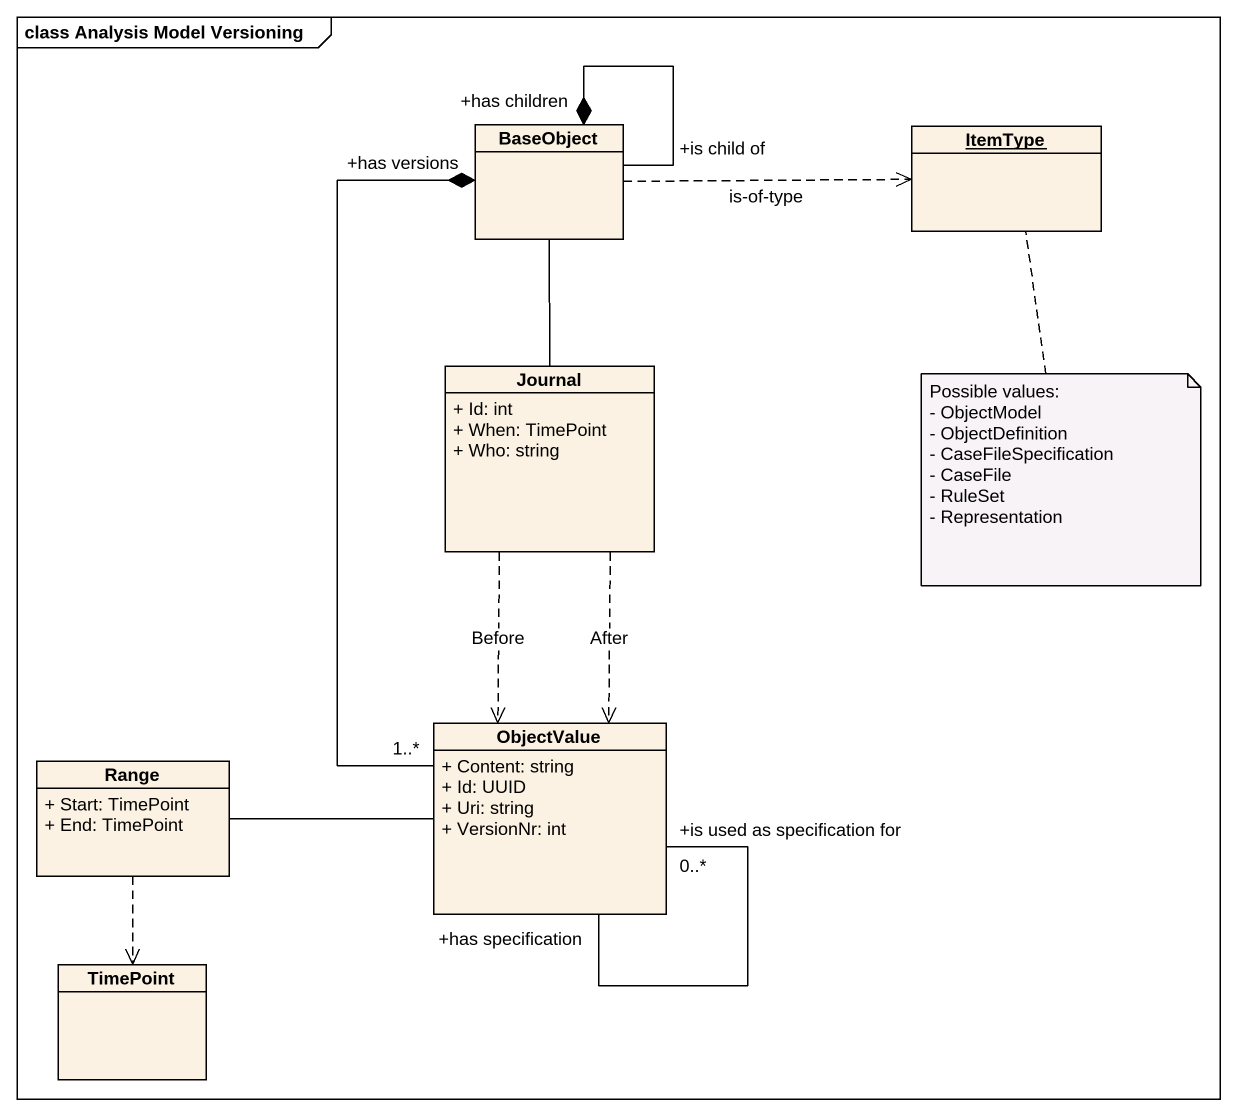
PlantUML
@startuml
mainframe class Analysis Model Versioning
hide circle
hide empty members
skinparam classAttributeIconSize 0
class BaseObject
object ItemType
class Journal {
  + Id: int
  + When: TimePoint
  + Who: string
}
class ObjectValue {
  + Content: string
  + Id: UUID
  + Uri: string
  + VersionNr: int
}
class Range {
  + Start: TimePoint
  + End: TimePoint
}
class TimePoint
BaseObject "+is child of" --* "+has children" BaseObject
BaseObject .right.> ItemType : is-of-type
BaseObject -- Journal
Journal ..> ObjectValue : Before
Journal ..> ObjectValue : After
ObjectValue "1..*" -up-* "+has versions" BaseObject
ObjectValue "+has specification" -- "+is used as specification for\n0..*" ObjectValue
ObjectValue -left- Range
Range ..> TimePoint
note bottom of ItemType
  Possible values:
  - ObjectModel
  - ObjectDefinition
  - CaseFileSpecification
  - CaseFile
  - RuleSet
  - Representation
end note
@enduml
